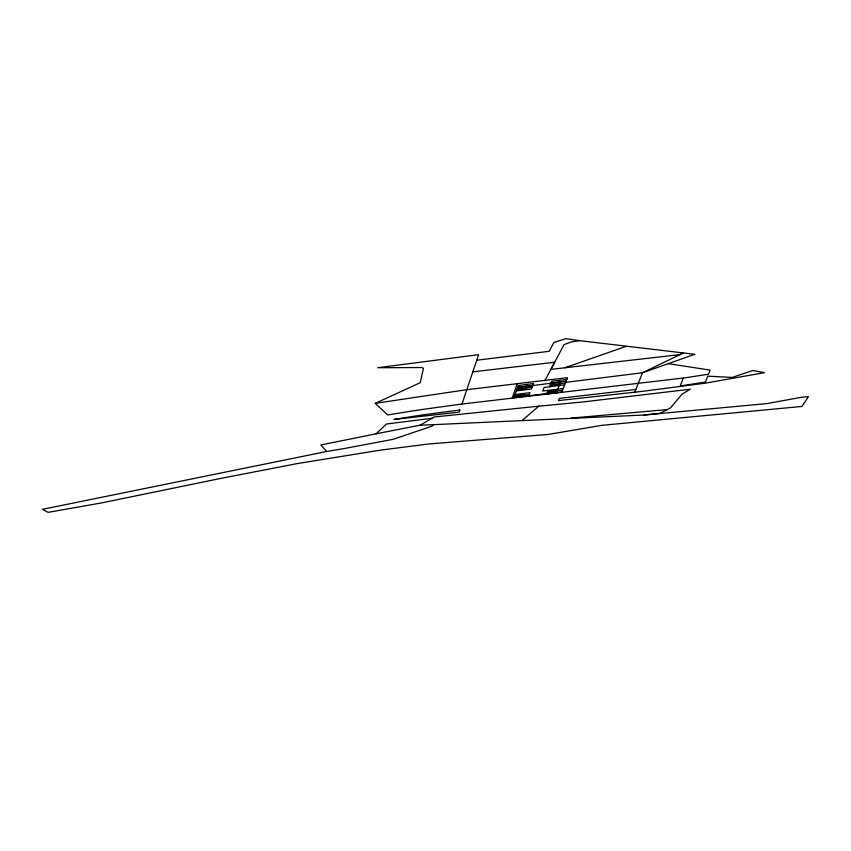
<?xml version="1.0" encoding="UTF-8"?>
<svg xmlns="http://www.w3.org/2000/svg" width="851" height="851" viewBox="0 0 851 851"><rect width="100%" height="100%" fill="white"/><g stroke="black" fill="none" stroke-linecap="round" stroke-linejoin="round"><path stroke-width="1.28" d="M461.955 404.055L478.613 354.686L377.567 367.728L421.936 367.536L423.415 368.377L420.277 382.673L375.238 403.342L387.705 414.98L405.416 412.086A353.601 78.345 -8.8 0 1 426.915 408.831L461.955 404.055L684.502 377.887L708.511 374.227L710.106 370.121L668.343 363.643M512.121 398.215L517.27 383.673M523.067 396.513L523.95 394.29L514.632 395.449M527.12 386.248L526.237 388.471L516.929 389.641M548.118 390.386L546.682 394.024L561.798 392.13M549.555 386.758L551.703 381.301L566.819 379.408M547.246 393.47L548.118 391.247L557.426 390.088M551.299 383.216L550.416 385.439L559.724 384.269M561.671 392.439L567.5 377.695L466.986 389.662L375.238 403.342M683.332 378.035L680.204 385.96L705.458 382.046L707.766 376.153L732.307 377.418L752.805 370.493L764.506 372.653L704.968 383.216L641.388 391.471L558.458 400.587L559.32 398.374L635.846 389.471M634.75 392.194L642.516 372.738L683.353 352.974L679.96 354.612L550.874 369.377L564.032 344.655L570.968 342.017L579.499 340.645L694.863 354.303L642.516 372.738L565.638 382.386M545.023 380.376L554.682 362.239L472.911 371.844M326.763 451.477L42.55 509.313L48.103 512.355L101.833 502.867L220.515 478.453L297.307 463.582L380.386 450.147L429.085 443.935L548.108 434.467L601.923 425.319L801.929 406.448L808.45 396.662L802.163 397.151L766.921 403.587L643.973 415.033L433.776 424.649L432.085 426.138L393.056 439.339L344.347 448.52L326.763 451.477L320.742 444.988L376.089 433.819L386.407 424.021L431.989 418.288M522.578 420.117L538.811 406.182L583.392 401.906L690.299 389.215L681.938 394.247L670.535 407.874L660.046 413.331L643.984 415.033M376.089 433.819L420.149 425.16L434.244 416.979L538.811 406.182M564.787 367.792L626.006 346.389M517.748 387.29L532.854 385.397M550.991 383.12L566.096 381.227M517.812 387.418L560.607 382.046L556.554 392.311L513.759 397.683L518.461 385.471L533.577 383.578L531.418 389.035L516.312 390.928M517.025 389.109L532.141 387.216M550.267 384.939L565.383 383.046M564.66 384.854L544.119 387.439L542.683 391.077L563.224 388.492M514.876 394.566L529.982 392.662L529.269 394.481L514.153 396.375M547.406 392.205L562.511 390.311M476.773 360.228L549.203 351.293L553.927 342.421L565.958 338.645L579.499 340.645M571.372 418.075L667.248 409.586M420.149 425.16L433.776 424.649M459.88 409.969L459.136 412.097L393.96 419.458L402.587 418.043A331.528 73.452 -8.8 0 1 426.606 414.384L459.88 409.969"/></g></svg>
